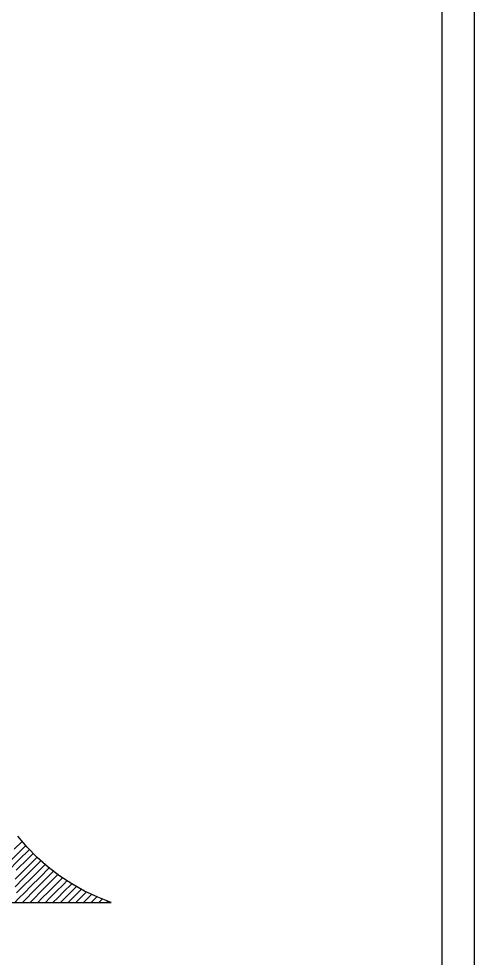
# Model space of a CAD drawing. Header units: metres. Extents: x 0 to 7795, y 0 to 4205.
# Drawn here: x 7370.17 to 7391.21, y 738.46 to 781.88 of the extents above; entities that cross this region are included whole.
import ezdxf

# ---------------------------------------------------------------- set-up
doc = ezdxf.new("R2010")
doc.units = ezdxf.units.M
doc.layers.add('MTH-230', color=1, linetype='Continuous')
doc.layers.add('MTH-CARIMBO-TXT1', color=1, linetype='Continuous')

msp = doc.modelspace()

# ---------------------------------------------------------------- linework, layer by layer
at = {"layer": 'MTH-230', "linetype": 'Continuous'}
for p, q in [((7389.711216, 804.294433), (7389.711216, 684.294433)), ((7391.211216, 804.294433), (7391.211216, 684.294433))]:
    msp.add_line(p, q, dxfattribs=at)
at = {"layer": 'MTH-CARIMBO-TXT1', "linetype": 'Continuous'}
for p, q in [((7369.964649, 743.492651), (7370.327278, 743.855279)), ((7369.775161, 742.949609), (7370.386345, 743.560793)), ((7370.180354, 743.001249), (7370.659931, 743.480825)), ((7370.386345, 743.560793), (7370.489805, 743.664253)), ((7369.662499, 742.483394), (7370.180354, 743.001249)), ((7370.054078, 742.521419), (7370.585548, 743.052889)), ((7370.445657, 742.559445), (7370.990741, 743.104529)), ((7370.585548, 743.052889), (7370.835106, 743.302447)), ((7370.837236, 742.59747), (7371.197016, 742.95725)), ((7370.990741, 743.104529), (7371.010282, 743.124069)), ((7369.997868, 742.111655), (7370.445657, 742.559445)), ((7370.378262, 742.138496), (7370.837236, 742.59747)), ((7370.758657, 742.165338), (7371.228815, 742.635496)), ((7371.139051, 742.192179), (7371.575617, 742.628745)), ((7371.228815, 742.635496), (7371.384823, 742.791504)), ((7371.519446, 742.21902), (7371.77617, 742.475744)), ((7370.003896, 741.76413), (7370.378262, 742.138496)), ((7370.375168, 741.781849), (7370.758657, 742.165338)), ((7370.74644, 741.799567), (7371.139051, 742.192179)), ((7371.117711, 741.817286), (7371.519446, 742.21902)), ((7371.488983, 741.835004), (7371.89984, 742.245861)), ((7371.860255, 741.852722), (7372.184712, 742.17718)), ((7371.89984, 742.245861), (7371.976722, 742.322743)), ((7372.231527, 741.870441), (7372.398257, 742.037171)), ((7370.065797, 741.472478), (7370.375168, 741.781849)), ((7370.429709, 741.482837), (7370.74644, 741.799567)), ((7370.793622, 741.493196), (7371.117711, 741.817286)), ((7371.157534, 741.503555), (7371.488983, 741.835004)), ((7371.521446, 741.513914), (7371.860255, 741.852722)), ((7371.885359, 741.524273), (7372.231527, 741.870441)), ((7372.249271, 741.534632), (7372.602799, 741.888159)), ((7372.613183, 741.54499), (7372.837968, 741.769775)), ((7372.977096, 741.555349), (7373.064897, 741.643151)), ((7369.983895, 741.037023), (7370.178387, 741.231515)), ((7370.178387, 741.231515), (7370.429709, 741.482837)), ((7370.337449, 741.037023), (7370.53646, 741.236034)), ((7370.53646, 741.236034), (7370.793622, 741.493196)), ((7370.691002, 741.037023), (7370.894532, 741.240553)), ((7370.894532, 741.240553), (7371.157534, 741.503555)), ((7371.044555, 741.037023), (7371.252605, 741.245072)), ((7371.252605, 741.245072), (7371.521446, 741.513914)), ((7371.398109, 741.037023), (7371.610677, 741.249591)), ((7371.610677, 741.249591), (7371.885359, 741.524273)), ((7371.751662, 741.037023), (7371.96875, 741.254111)), ((7371.96875, 741.254111), (7372.249271, 741.534632)), ((7372.105216, 741.037023), (7372.326823, 741.25863)), ((7372.326823, 741.25863), (7372.613183, 741.54499)), ((7372.458769, 741.037023), (7372.684895, 741.263149)), ((7372.684895, 741.263149), (7372.977096, 741.555349)), ((7372.812322, 741.037023), (7373.042968, 741.267668)), ((7373.042968, 741.267668), (7373.296831, 741.521532)), ((7373.165876, 741.037023), (7373.40104, 741.272187)), ((7373.40104, 741.272187), (7373.5377, 741.408847)), ((7373.519429, 741.037023), (7373.759113, 741.276707)), ((7373.759113, 741.276707), (7373.778569, 741.296162)), ((7373.872983, 741.037023), (7374.031681, 741.195721)), ((7374.226536, 741.037023), (7374.287231, 741.097718))]:
    msp.add_line(p, q, dxfattribs=at)
msp.add_lwpolyline([(7354.768075, 741.037023), (7374.445495, 741.037023), (7373.818552, 741.277457), (7373.210352, 741.561989), (7372.623992, 741.889171), (7372.062457, 742.257335), (7371.528608, 742.664608), (7371.025163, 743.108916), (7370.554685, 743.587995), (7370.119571, 744.099407)], dxfattribs=at)

doc.saveas('drawing.dxf')
